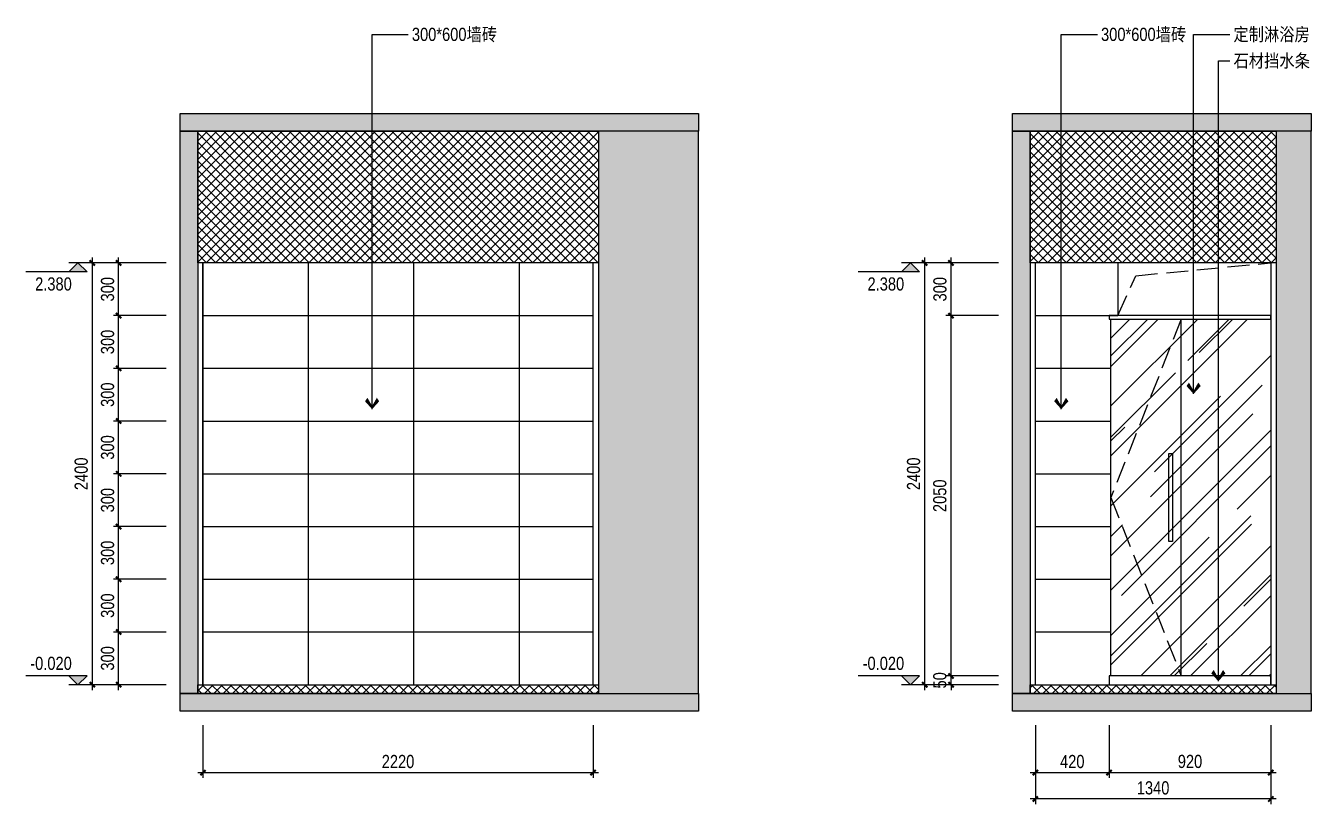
# Model space of a CAD drawing. Extents: x 468514 to 728049, y -74127 to 69080.
# Drawn here: x 649156 to 656477, y -38719 to -34290 of the extents above; entities that cross this region are included whole.
import ezdxf
from ezdxf.enums import TextEntityAlignment as Align

# ---------------------------------------------------------------- set-up
doc = ezdxf.new("R2010")
doc.units = 0
doc.header["$LTSCALE"] = 500
doc.header["$MEASUREMENT"] = 0
doc.linetypes.add('DASH', pattern=[0.35, 0.25, -0.1])
doc.layers.get('Defpoints').update_dxf_attribs({"color": 229})
for name, color, linetype in [('E 立面填充', 250, 'Continuous'), ('E 立面墙体', 245, 'Continuous'), ('E 立面家具、洁具', 153, 'Continuous'), ('E 立面材料分格线', 8, 'Continuous'), ('E 立面材料类别线', 154, 'Continuous'), ('E 立面标注尺寸', 9, 'Continuous'), ('E 立面装饰完成线', 225, 'Continuous')]:
    doc.layers.add(name, color=color, linetype=linetype)
doc.styles.add('PDC DIM', font='PMingLiU-ExtB.ttf', dxfattribs={"width": 0.85})
doc.styles.add('Xref-标准套房C$0$黑体', font='simhei.ttf')
doc.dimstyles.new('PDC-A2', dxfattribs={"dimscale": 0, "dimtxt": 2.5, "dimasz": 1, "dimexe": 1, "dimexo": 1, "dimgap": 0.7, "dimtad": 1, "dimdec": 0, "dimtxsty": 'PDC DIM', "dimblk": 'ARCHTICK', "dimcen": 1, "dimdle": 1, "dimclrd": 8, "dimclre": 8, "dimclrt": 9, "dimadec": 0, "dimazin": 0, "dimtfac": 1, "dimtdec": 0, "dimtix": 1, "dimtmove": 2, "dimatfit": 3, "dimldrblk": 'PDC A2 T R', "dimfxl": 10, "dimfxlon": 1, "dimarcsym": 0})

# ---------------------------------------------------------------- blocks, each defined once
blk = doc.blocks.new('_ArchTick')
at = {"color": 0, "linetype": 'ByBlock', "const_width": 0.4}
blk.add_lwpolyline([(-0.5, -0.5), (0.5, 0.5)], dxfattribs=at)
blk = doc.blocks.new('*D1874')
at = {"layer": 'Defpoints', "color": 0, "transparency": 16777216}
for p in [(654421.6, -37989), (654721.6, -37989), (654721.6, -38039)]:
    blk.add_point(p, dxfattribs=at)
at = {"layer": 'E 立面标注尺寸', "color": 8, "lineweight": -2, "transparency": 16777216}
for p, q in [((654691.6, -37989), (654391.6, -37989)), ((654421.6, -37989), (654421.6, -37959)), ((654421.6, -38039), (654421.6, -37989)), ((654691.6, -38039), (654391.6, -38039)), ((654421.6, -38039), (654421.6, -38069))]:
    blk.add_line(p, q, dxfattribs=at)
at = {"layer": 'E 立面标注尺寸', "color": 8, "lineweight": -2, "transparency": 16777216, "xscale": 30.00000447440561, "yscale": 30.00000447440561, "zscale": 30.00000447440561}
for p, rotation in [((654421.6, -37989), 270), ((654421.6, -38039), 90)]:
    blk.add_blockref('_ArchTick', p, dxfattribs=dict(at, rotation=rotation))
at = {"layer": 'E 立面标注尺寸', "color": 9, "transparency": 16777216, "insert": (654358.1, -38014), "char_height": 75, "attachment_point": 5, "rotation": 90, "style": 'PDC DIM'}
blk.add_mtext('50', dxfattribs=at)
blk = doc.blocks.new('PDC A2 T R')
at = {"color": 0, "linetype": 'ByBlock'}
blk.add_line((0, 0), (-2, 0), dxfattribs=at)
for points in [[(-2.15, 0.89), (-1.49, 1.35), (-0.6, 0), (0, 0)], [(-2.15, -0.89), (-1.49, -1.35), (-0.6, 0), (0, 0)]]:
    blk.add_solid(points, dxfattribs=at)
blk = doc.blocks.new('*D1875')
at = {"layer": 'Defpoints', "color": 0, "transparency": 16777216}
for p in [(654421.6, -35939), (654721.6, -35939), (654721.6, -37989)]:
    blk.add_point(p, dxfattribs=at)
at = {"layer": 'E 立面标注尺寸', "color": 8, "lineweight": -2, "transparency": 16777216}
for p, q in [((654691.6, -35939), (654391.6, -35939)), ((654421.6, -38019), (654421.6, -35909)), ((654691.6, -37989), (654391.6, -37989))]:
    blk.add_line(p, q, dxfattribs=at)
at = {"layer": 'E 立面标注尺寸', "color": 8, "lineweight": -2, "transparency": 16777216, "xscale": 30.00000447440561, "yscale": 30.00000447440561, "zscale": 30.00000447440561}
for p, rotation in [((654421.6, -35939), 90), ((654421.6, -37989), 270)]:
    blk.add_blockref('_ArchTick', p, dxfattribs=dict(at, rotation=rotation))
at = {"layer": 'E 立面标注尺寸', "color": 9, "transparency": 16777216, "insert": (654358.1, -36964), "char_height": 75, "attachment_point": 5, "rotation": 90, "style": 'PDC DIM'}
blk.add_mtext('2050', dxfattribs=at)
blk = doc.blocks.new('*D1876')
at = {"layer": 'Defpoints', "color": 0, "transparency": 16777216}
for p in [(654421.6, -35639), (654721.6, -35639), (654721.6, -35939)]:
    blk.add_point(p, dxfattribs=at)
at = {"layer": 'E 立面标注尺寸', "color": 8, "lineweight": -2, "transparency": 16777216}
for p, q in [((654691.6, -35639), (654391.6, -35639)), ((654421.6, -35969), (654421.6, -35609)), ((654691.6, -35939), (654391.6, -35939))]:
    blk.add_line(p, q, dxfattribs=at)
at = {"layer": 'E 立面标注尺寸', "color": 8, "lineweight": -2, "transparency": 16777216, "xscale": 30.00000447440561, "yscale": 30.00000447440561, "zscale": 30.00000447440561}
for p, rotation in [((654421.6, -35639), 90), ((654421.6, -35939), 270)]:
    blk.add_blockref('_ArchTick', p, dxfattribs=dict(at, rotation=rotation))
at = {"layer": 'E 立面标注尺寸', "color": 9, "transparency": 16777216, "insert": (654358.8, -35789), "char_height": 75, "attachment_point": 5, "rotation": 90, "style": 'PDC DIM'}
blk.add_mtext('300', dxfattribs=at)
blk = doc.blocks.new('*D1877')
at = {"layer": 'Defpoints', "color": 0, "transparency": 16777216}
for p in [(654721.6, -35639), (654271.6, -38039), (654721.6, -38039)]:
    blk.add_point(p, dxfattribs=at)
at = {"layer": 'E 立面标注尺寸', "color": 8, "lineweight": -2, "transparency": 16777216}
for p, q in [((654571.6, -35639), (654241.6, -35639)), ((654271.6, -35609), (654271.6, -38069)), ((654571.6, -38039), (654241.6, -38039))]:
    blk.add_line(p, q, dxfattribs=at)
at = {"layer": 'E 立面标注尺寸', "color": 8, "lineweight": -2, "transparency": 16777216, "xscale": 30.00000447440561, "yscale": 30.00000447440561, "zscale": 30.00000447440561}
for p, rotation in [((654271.6, -35639), 90), ((654271.6, -38039), 270)]:
    blk.add_blockref('_ArchTick', p, dxfattribs=dict(at, rotation=rotation))
at = {"layer": 'E 立面标注尺寸', "color": 9, "transparency": 16777216, "insert": (654208.8, -36839), "char_height": 75, "attachment_point": 5, "rotation": 90, "style": 'PDC DIM'}
blk.add_mtext('2400', dxfattribs=at)
blk = doc.blocks.new('A$C37DB5113')
blk.add_hatch(color=256).paths.add_polyline_path([(150, 75), (75, 0), (0, 75)])
for p, q in [((0, 75), (510, 75)), ((0, 75), (75, 0)), ((150, 75), (75, 0)), ((0, 0), (150, 0))]:
    blk.add_line(p, q)
blk.add_lwpolyline([(150, 75), (75, 0), (0, 75), (150, 75)])
at = {"style": 'Xref-标准套房C$0$黑体', "width": 0.8}
blk.add_attdef('%%P0.000', text='', height=105, dxfattribs=at).set_placement((510, 75), align=Align.BOTTOM_RIGHT)
blk = doc.blocks.new('*D1878')
at = {"layer": 'Defpoints', "color": 0, "transparency": 16777216}
for p in [(649684.9, -35639), (649984.9, -35639), (649984.9, -35939)]:
    blk.add_point(p, dxfattribs=at)
at = {"layer": 'E 立面标注尺寸', "color": 8, "lineweight": -2, "transparency": 16777216}
for p, q in [((649954.9, -35639), (649654.9, -35639)), ((649684.9, -35969), (649684.9, -35609)), ((649954.9, -35939), (649654.9, -35939))]:
    blk.add_line(p, q, dxfattribs=at)
at = {"layer": 'E 立面标注尺寸', "color": 8, "lineweight": -2, "transparency": 16777216, "xscale": 29.99999882274668, "yscale": 29.99999882274668, "zscale": 29.99999882274668}
for p, rotation in [((649684.9, -35639), 90), ((649684.9, -35939), 270)]:
    blk.add_blockref('_ArchTick', p, dxfattribs=dict(at, rotation=rotation))
at = {"layer": 'E 立面标注尺寸', "color": 9, "transparency": 16777216, "insert": (649622.1, -35789), "char_height": 75, "attachment_point": 5, "rotation": 90, "style": 'PDC DIM'}
blk.add_mtext('300', dxfattribs=at)
blk = doc.blocks.new('*D1879')
at = {"layer": 'Defpoints', "color": 0, "transparency": 16777216}
for p in [(649984.9, -35639), (649534.9, -38039), (649984.9, -38039)]:
    blk.add_point(p, dxfattribs=at)
at = {"layer": 'E 立面标注尺寸', "color": 8, "lineweight": -2, "transparency": 16777216}
for p, q in [((649834.9, -35639), (649504.9, -35639)), ((649534.9, -35609), (649534.9, -38069)), ((649834.9, -38039), (649504.9, -38039))]:
    blk.add_line(p, q, dxfattribs=at)
at = {"layer": 'E 立面标注尺寸', "color": 8, "lineweight": -2, "transparency": 16777216, "xscale": 29.99999882274668, "yscale": 29.99999882274668, "zscale": 29.99999882274668}
for p, rotation in [((649534.9, -35639), 90), ((649534.9, -38039), 270)]:
    blk.add_blockref('_ArchTick', p, dxfattribs=dict(at, rotation=rotation))
at = {"layer": 'E 立面标注尺寸', "color": 9, "transparency": 16777216, "insert": (649472.1, -36839), "char_height": 75, "attachment_point": 5, "rotation": 90, "style": 'PDC DIM'}
blk.add_mtext('2400', dxfattribs=at)
blk = doc.blocks.new('*D1880')
at = {"layer": 'Defpoints', "color": 0, "transparency": 16777216}
for p in [(649684.9, -35939), (649984.9, -35939), (649984.9, -36239)]:
    blk.add_point(p, dxfattribs=at)
at = {"layer": 'E 立面标注尺寸', "color": 8, "lineweight": -2, "transparency": 16777216}
for p, q in [((649954.9, -35939), (649654.9, -35939)), ((649684.9, -36269), (649684.9, -35909)), ((649954.9, -36239), (649654.9, -36239))]:
    blk.add_line(p, q, dxfattribs=at)
at = {"layer": 'E 立面标注尺寸', "color": 8, "lineweight": -2, "transparency": 16777216, "xscale": 29.99999882274668, "yscale": 29.99999882274668, "zscale": 29.99999882274668}
for p, rotation in [((649684.9, -35939), 90), ((649684.9, -36239), 270)]:
    blk.add_blockref('_ArchTick', p, dxfattribs=dict(at, rotation=rotation))
at = {"layer": 'E 立面标注尺寸', "color": 9, "transparency": 16777216, "insert": (649622.1, -36089), "char_height": 75, "attachment_point": 5, "rotation": 90, "style": 'PDC DIM'}
blk.add_mtext('300', dxfattribs=at)
blk = doc.blocks.new('*D1881')
at = {"layer": 'Defpoints', "color": 0, "transparency": 16777216}
for p in [(649684.9, -36239), (649984.9, -36239), (649984.9, -36539)]:
    blk.add_point(p, dxfattribs=at)
at = {"layer": 'E 立面标注尺寸', "color": 8, "lineweight": -2, "transparency": 16777216}
for p, q in [((649954.9, -36239), (649654.9, -36239)), ((649684.9, -36569), (649684.9, -36209)), ((649954.9, -36539), (649654.9, -36539))]:
    blk.add_line(p, q, dxfattribs=at)
at = {"layer": 'E 立面标注尺寸', "color": 8, "lineweight": -2, "transparency": 16777216, "xscale": 29.99999882274668, "yscale": 29.99999882274668, "zscale": 29.99999882274668}
for p, rotation in [((649684.9, -36239), 90), ((649684.9, -36539), 270)]:
    blk.add_blockref('_ArchTick', p, dxfattribs=dict(at, rotation=rotation))
at = {"layer": 'E 立面标注尺寸', "color": 9, "transparency": 16777216, "insert": (649622.1, -36389), "char_height": 75, "attachment_point": 5, "rotation": 90, "style": 'PDC DIM'}
blk.add_mtext('300', dxfattribs=at)
blk = doc.blocks.new('*D1882')
at = {"layer": 'Defpoints', "color": 0, "transparency": 16777216}
for p in [(649684.9, -36539), (649984.9, -36539), (649984.9, -36839)]:
    blk.add_point(p, dxfattribs=at)
at = {"layer": 'E 立面标注尺寸', "color": 8, "lineweight": -2, "transparency": 16777216}
for p, q in [((649684.9, -36869), (649684.9, -36509)), ((649954.9, -36539), (649654.9, -36539)), ((649954.9, -36839), (649654.9, -36839))]:
    blk.add_line(p, q, dxfattribs=at)
at = {"layer": 'E 立面标注尺寸', "color": 8, "lineweight": -2, "transparency": 16777216, "xscale": 29.99999882274668, "yscale": 29.99999882274668, "zscale": 29.99999882274668}
for p, rotation in [((649684.9, -36539), 90), ((649684.9, -36839), 270)]:
    blk.add_blockref('_ArchTick', p, dxfattribs=dict(at, rotation=rotation))
at = {"layer": 'E 立面标注尺寸', "color": 9, "transparency": 16777216, "insert": (649622.1, -36689), "char_height": 75, "attachment_point": 5, "rotation": 90, "style": 'PDC DIM'}
blk.add_mtext('300', dxfattribs=at)
blk = doc.blocks.new('*D1883')
at = {"layer": 'Defpoints', "color": 0, "transparency": 16777216}
for p in [(649684.9, -36839), (649984.9, -36839), (649984.9, -37139)]:
    blk.add_point(p, dxfattribs=at)
at = {"layer": 'E 立面标注尺寸', "color": 8, "lineweight": -2, "transparency": 16777216}
for p, q in [((649684.9, -37169), (649684.9, -36809)), ((649954.9, -36839), (649654.9, -36839)), ((649954.9, -37139), (649654.9, -37139))]:
    blk.add_line(p, q, dxfattribs=at)
at = {"layer": 'E 立面标注尺寸', "color": 8, "lineweight": -2, "transparency": 16777216, "xscale": 29.99999882274668, "yscale": 29.99999882274668, "zscale": 29.99999882274668}
for p, rotation in [((649684.9, -36839), 90), ((649684.9, -37139), 270)]:
    blk.add_blockref('_ArchTick', p, dxfattribs=dict(at, rotation=rotation))
at = {"layer": 'E 立面标注尺寸', "color": 9, "transparency": 16777216, "insert": (649622.1, -36989), "char_height": 75, "attachment_point": 5, "rotation": 90, "style": 'PDC DIM'}
blk.add_mtext('300', dxfattribs=at)
blk = doc.blocks.new('*D1884')
at = {"layer": 'Defpoints', "color": 0, "transparency": 16777216}
for p in [(649684.9, -37139), (649984.9, -37139), (649984.9, -37439)]:
    blk.add_point(p, dxfattribs=at)
at = {"layer": 'E 立面标注尺寸', "color": 8, "lineweight": -2, "transparency": 16777216}
for p, q in [((649684.9, -37469), (649684.9, -37109)), ((649954.9, -37139), (649654.9, -37139)), ((649954.9, -37439), (649654.9, -37439))]:
    blk.add_line(p, q, dxfattribs=at)
at = {"layer": 'E 立面标注尺寸', "color": 8, "lineweight": -2, "transparency": 16777216, "xscale": 29.99999882274668, "yscale": 29.99999882274668, "zscale": 29.99999882274668}
for p, rotation in [((649684.9, -37139), 90), ((649684.9, -37439), 270)]:
    blk.add_blockref('_ArchTick', p, dxfattribs=dict(at, rotation=rotation))
at = {"layer": 'E 立面标注尺寸', "color": 9, "transparency": 16777216, "insert": (649622.1, -37289), "char_height": 75, "attachment_point": 5, "rotation": 90, "style": 'PDC DIM'}
blk.add_mtext('300', dxfattribs=at)
blk = doc.blocks.new('*D1885')
at = {"layer": 'Defpoints', "color": 0, "transparency": 16777216}
for p in [(649684.9, -37439), (649984.9, -37439), (649984.9, -37739)]:
    blk.add_point(p, dxfattribs=at)
at = {"layer": 'E 立面标注尺寸', "color": 8, "lineweight": -2, "transparency": 16777216}
for p, q in [((649684.9, -37769), (649684.9, -37409)), ((649954.9, -37439), (649654.9, -37439)), ((649954.9, -37739), (649654.9, -37739))]:
    blk.add_line(p, q, dxfattribs=at)
at = {"layer": 'E 立面标注尺寸', "color": 8, "lineweight": -2, "transparency": 16777216, "xscale": 29.99999882274668, "yscale": 29.99999882274668, "zscale": 29.99999882274668}
for p, rotation in [((649684.9, -37439), 90), ((649684.9, -37739), 270)]:
    blk.add_blockref('_ArchTick', p, dxfattribs=dict(at, rotation=rotation))
at = {"layer": 'E 立面标注尺寸', "color": 9, "transparency": 16777216, "insert": (649622.1, -37589), "char_height": 75, "attachment_point": 5, "rotation": 90, "style": 'PDC DIM'}
blk.add_mtext('300', dxfattribs=at)
blk = doc.blocks.new('*D1886')
at = {"layer": 'Defpoints', "color": 0, "transparency": 16777216}
for p in [(649684.9, -37739), (649984.9, -37739), (649984.9, -38039)]:
    blk.add_point(p, dxfattribs=at)
at = {"layer": 'E 立面标注尺寸', "color": 8, "lineweight": -2, "transparency": 16777216}
for p, q in [((649954.9, -37739), (649654.9, -37739)), ((649684.9, -38069), (649684.9, -37709)), ((649954.9, -38039), (649654.9, -38039))]:
    blk.add_line(p, q, dxfattribs=at)
at = {"layer": 'E 立面标注尺寸', "color": 8, "lineweight": -2, "transparency": 16777216, "xscale": 29.99999882274668, "yscale": 29.99999882274668, "zscale": 29.99999882274668}
for p, rotation in [((649684.9, -37739), 90), ((649684.9, -38039), 270)]:
    blk.add_blockref('_ArchTick', p, dxfattribs=dict(at, rotation=rotation))
at = {"layer": 'E 立面标注尺寸', "color": 9, "transparency": 16777216, "insert": (649622.1, -37889), "char_height": 75, "attachment_point": 5, "rotation": 90, "style": 'PDC DIM'}
blk.add_mtext('300', dxfattribs=at)
blk = doc.blocks.new('*D1905')
at = {"layer": 'Defpoints', "color": 0, "transparency": 16777216}
for p in [(650164.9, -38239), (652384.9, -38239), (652384.9, -38539)]:
    blk.add_point(p, dxfattribs=at)
at = {"layer": 'E 立面标注尺寸', "color": 8, "lineweight": -2, "transparency": 16777216}
for p, q in [((650164.9, -38269), (650164.9, -38569)), ((652384.9, -38269), (652384.9, -38569)), ((650134.9, -38539), (652414.9, -38539))]:
    blk.add_line(p, q, dxfattribs=at)
at = {"layer": 'E 立面标注尺寸', "color": 8, "lineweight": -2, "transparency": 16777216, "xscale": 30.00000447440561, "yscale": 30.00000447440561, "zscale": 30.00000447440561, "rotation": 180}
blk.add_blockref('_ArchTick', (650164.9, -38539), dxfattribs=at)
at = {"layer": 'E 立面标注尺寸', "color": 8, "lineweight": -2, "transparency": 16777216, "xscale": 30.00000447440561, "yscale": 30.00000447440561, "zscale": 30.00000447440561}
blk.add_blockref('_ArchTick', (652384.9, -38539), dxfattribs=at)
at = {"layer": 'E 立面标注尺寸', "color": 9, "transparency": 16777216, "insert": (651274.9, -38476.2), "char_height": 75, "attachment_point": 5, "style": 'PDC DIM'}
blk.add_mtext('2220', dxfattribs=at)
blk = doc.blocks.new('*D1906')
at = {"layer": 'Defpoints', "color": 0, "transparency": 16777216}
for p in [(654901.6, -38239), (655321.6, -38239), (655321.6, -38539)]:
    blk.add_point(p, dxfattribs=at)
at = {"layer": 'E 立面标注尺寸', "color": 8, "lineweight": -2, "transparency": 16777216}
for p, q in [((654901.6, -38269), (654901.6, -38569)), ((655321.6, -38269), (655321.6, -38569)), ((654871.6, -38539), (655351.6, -38539))]:
    blk.add_line(p, q, dxfattribs=at)
at = {"layer": 'E 立面标注尺寸', "color": 8, "lineweight": -2, "transparency": 16777216, "xscale": 30.00000447440561, "yscale": 30.00000447440561, "zscale": 30.00000447440561, "rotation": 180}
blk.add_blockref('_ArchTick', (654901.6, -38539), dxfattribs=at)
at = {"layer": 'E 立面标注尺寸', "color": 8, "lineweight": -2, "transparency": 16777216, "xscale": 30.00000447440561, "yscale": 30.00000447440561, "zscale": 30.00000447440561}
blk.add_blockref('_ArchTick', (655321.6, -38539), dxfattribs=at)
at = {"layer": 'E 立面标注尺寸', "color": 9, "transparency": 16777216, "insert": (655111.6, -38476.2), "char_height": 75, "attachment_point": 5, "style": 'PDC DIM'}
blk.add_mtext('420', dxfattribs=at)
blk = doc.blocks.new('*D1907')
at = {"layer": 'Defpoints', "color": 0, "transparency": 16777216}
for p in [(655321.6, -38239), (656241.6, -38239), (656241.6, -38539)]:
    blk.add_point(p, dxfattribs=at)
at = {"layer": 'E 立面标注尺寸', "color": 8, "lineweight": -2, "transparency": 16777216}
for p, q in [((655321.6, -38269), (655321.6, -38569)), ((656241.6, -38269), (656241.6, -38569)), ((655291.6, -38539), (656271.6, -38539))]:
    blk.add_line(p, q, dxfattribs=at)
at = {"layer": 'E 立面标注尺寸', "color": 8, "lineweight": -2, "transparency": 16777216, "xscale": 30.00000447440561, "yscale": 30.00000447440561, "zscale": 30.00000447440561, "rotation": 180}
blk.add_blockref('_ArchTick', (655321.6, -38539), dxfattribs=at)
at = {"layer": 'E 立面标注尺寸', "color": 8, "lineweight": -2, "transparency": 16777216, "xscale": 30.00000447440561, "yscale": 30.00000447440561, "zscale": 30.00000447440561}
blk.add_blockref('_ArchTick', (656241.6, -38539), dxfattribs=at)
at = {"layer": 'E 立面标注尺寸', "color": 9, "transparency": 16777216, "insert": (655781.6, -38475.8), "char_height": 75, "attachment_point": 5, "style": 'PDC DIM'}
blk.add_mtext('920', dxfattribs=at)
blk = doc.blocks.new('*D1908')
at = {"layer": 'Defpoints', "color": 0, "transparency": 16777216}
for p in [(654901.6, -38239), (656241.6, -38239), (654901.6, -38689)]:
    blk.add_point(p, dxfattribs=at)
at = {"layer": 'E 立面标注尺寸', "color": 8, "lineweight": -2, "transparency": 16777216}
for p, q in [((654901.6, -38389), (654901.6, -38719)), ((656241.6, -38389), (656241.6, -38719)), ((656271.6, -38689), (654871.6, -38689))]:
    blk.add_line(p, q, dxfattribs=at)
at = {"layer": 'E 立面标注尺寸', "color": 8, "lineweight": -2, "transparency": 16777216, "xscale": 30.00000447440561, "yscale": 30.00000447440561, "zscale": 30.00000447440561, "rotation": 180}
blk.add_blockref('_ArchTick', (654901.6, -38689), dxfattribs=at)
at = {"layer": 'E 立面标注尺寸', "color": 8, "lineweight": -2, "transparency": 16777216, "xscale": 30.00000447440561, "yscale": 30.00000447440561, "zscale": 30.00000447440561}
blk.add_blockref('_ArchTick', (656241.6, -38689), dxfattribs=at)
at = {"layer": 'E 立面标注尺寸', "color": 9, "transparency": 16777216, "insert": (655571.6, -38626.2), "char_height": 75, "attachment_point": 5, "style": 'PDC DIM'}
blk.add_mtext('1340', dxfattribs=at)

msp = doc.modelspace()

# ---------------------------------------------------------------- hatches: boundary and pattern name
at = {"layer": 'E 立面填充'}
h = msp.add_hatch(dxfattribs=at)
h.set_pattern_fill('ANSI37', color=256, scale=300)
h.paths.add_polyline_path([(650134.9, -34889), (652414.9, -34889), (652414.9, -35639), (650134.9, -35639)])
h = msp.add_hatch(dxfattribs=at)
h.set_pattern_fill('ANSI37', color=256, scale=300)
h.set_pattern_definition([(45, (-1948.63, 0), (-26.5165043, 26.5165043), []), (135, (-1948.63, 0), (-26.5165043, -26.5165043), [])])
h.paths.add_polyline_path([(654871.6, -34889), (656271.6, -34889), (656271.6, -35639), (654871.6, -35639)])
h = msp.add_hatch(dxfattribs=at)
h.set_pattern_fill('_USER', color=256, scale=600, angle=90, pattern_type=0)
h.set_pattern_definition([(90, (650164.86, -38039), (-600, 4e-14), [])])
h.paths.add_polyline_path([(652384.9, -35639), (650164.9, -35639), (650164.9, -38039), (652384.9, -38039)])
h = msp.add_hatch(dxfattribs=at)
h.set_pattern_fill('_USER', color=256, scale=300, pattern_type=0)
h.set_pattern_definition([(0, (650164.86, -38039), (0, 300), [])])
h.paths.add_polyline_path([(652384.9, -35639), (650164.9, -35639), (650164.9, -38039), (652384.9, -38039)])
h = msp.add_hatch(dxfattribs=at)
h.set_pattern_fill('_USER', color=256, scale=300, pattern_type=0)
h.set_pattern_definition([(0, (654901.55, -38039), (0, 300), [])])
h.paths.add_polyline_path([(655331.6, -35959), (655321.6, -35959), (655321.6, -35939), (655371.1, -35939), (655371.6, -35938), (655371.6, -35639), (654901.6, -35639), (654901.6, -38039), (655321.6, -38039), (655321.6, -37989), (655331.6, -37989)])
h = msp.add_hatch(dxfattribs=at)
h.set_pattern_fill('AR-RROOF', color=256, scale=300, angle=45)
h.set_pattern_definition([(45, (51511.86, -39714), (254.55844, 678.82251), [4500, -600, 1500, -300]), (45, (51687.92, -39325.8), (-494.26764, 70.00357), [900, -99, 1800, -225]), (45, (51437.6, -39427.62), (960.958116, 1245.21504), [2400, -420, 1200, -300])])
h.paths.add_polyline_path([(656241.6, -35959), (655331.6, -35959), (655331.6, -37989), (656241.6, -37989)])
at = {"layer": 'E 立面墙体'}
h = msp.add_hatch(color=250, dxfattribs=at)
h.dxf.hatch_style = 1
h.paths.add_polyline_path([(650034.9, -34789), (652984.9, -34789), (652984.9, -34889), (650034.9, -34889)])
h = msp.add_hatch(color=250, dxfattribs=at)
h.dxf.hatch_style = 1
h.paths.add_polyline_path([(654771.6, -34789), (656471.6, -34789), (656471.6, -34889), (654771.6, -34889)])
h = msp.add_hatch(dxfattribs=at)
h.set_pattern_fill('钢筋混凝土', color=250, scale=10, pattern_type=2)
h.set_pattern_definition([(45, (124177.305, -39714), (-35.355339, 35.355339), []), (50, (124177.305, -39714), (71.726018, -6.2752135), [7.5, -82.5]), (355, (124177.305, -39714), (-13.875133, 75.219213), [6, -66]), (100.4514, (124183.28, -39714.52), (57.850938, 68.943954), [6.374019, -70.114211]), (46.1842, (124177.305, -39694), (106.724105, -16.551901), [11.25, -123.75]), (96.6356, (124186.2, -39695.38), (93.46627, 97.411787), [9.561029, -105.1713]), (351.1842, (124177.3, -39694), (93.466195, 97.41186), [9, -99]), (21, (124187.305, -39699), (59.690705, -40.261889), [7.5, -82.5]), (326, (124187.305, -39699), (24.331533, 72.515005), [6, -66]), (71.4514, (124192.28, -39702.355), (84.022263, 32.25305), [6.374019, -70.114211]), (37.5, (124177.305, -39714), (1.2159855, 33.2893854), [0.5, -65.2, 0.5, -67, 0.5, -66.25]), (7.5, (124177.305, -39714), (26.3069537, 39.4411712), [0.5, -38.2, 0.5, -63.7, 0.5, -25.25]), (327.5, (124155.005, -39714), (53.3822436, -2.2554872), [0.5, -25, 0.5, -78, 0.5, -103.5]), (317.5, (124145.005, -39714), (58.318617, 10.0104982), [0.5, -32.5, 0.5, -51.8, 0.5, -73.5])])
h.paths.add_polyline_path([(650134.9, -38089), (650034.9, -38089), (650034.9, -34889), (650134.9, -34889)])
h = msp.add_hatch(dxfattribs=at)
h.set_pattern_fill('钢筋混凝土', color=250, scale=10, pattern_type=2)
h.set_pattern_definition([(45, (119727.305, -39714), (-35.355339, 35.355339), []), (50, (119727.305, -39714), (71.726018, -6.2752135), [7.5, -82.5]), (355, (119727.305, -39714), (-13.875133, 75.219213), [6, -66]), (100.4514, (119733.28, -39714.52), (57.850938, 68.943954), [6.374019, -70.114211]), (46.1842, (119727.305, -39694), (106.724105, -16.551901), [11.25, -123.75]), (96.6356, (119736.2, -39695.38), (93.46627, 97.411787), [9.561029, -105.1713]), (351.1842, (119727.3, -39694), (93.466195, 97.41186), [9, -99]), (21, (119737.305, -39699), (59.690705, -40.261889), [7.5, -82.5]), (326, (119737.305, -39699), (24.331533, 72.515005), [6, -66]), (71.4514, (119742.28, -39702.355), (84.022263, 32.25305), [6.374019, -70.114211]), (37.5, (119727.305, -39714), (1.2159855, 33.2893854), [0.5, -65.2, 0.5, -67, 0.5, -66.25]), (7.5, (119727.305, -39714), (26.3069537, 39.4411712), [0.5, -38.2, 0.5, -63.7, 0.5, -25.25]), (327.5, (119705.005, -39714), (53.3822436, -2.2554872), [0.5, -25, 0.5, -78, 0.5, -103.5]), (317.5, (119695.005, -39714), (58.318617, 10.0104982), [0.5, -32.5, 0.5, -51.8, 0.5, -73.5])])
h.paths.add_polyline_path([(652414.9, -38089), (652984.9, -38089), (652984.9, -34889), (652414.9, -34889)])
h = msp.add_hatch(dxfattribs=at)
h.set_pattern_fill('钢筋混凝土', color=250, scale=10, pattern_type=2)
h.set_pattern_definition([(45, (138729.7, -39714), (-35.355339, 35.355339), []), (50, (138729.7, -39714), (71.726018, -6.2752135), [7.5, -82.5]), (355, (138729.7, -39714), (-13.875133, 75.219213), [6, -66]), (100.4514, (138735.675, -39714.52), (57.850938, 68.943954), [6.374019, -70.114211]), (46.1842, (138729.7, -39694), (106.724105, -16.551901), [11.25, -123.75]), (96.6356, (138738.59, -39695.38), (93.46627, 97.411787), [9.561029, -105.1713]), (351.1842, (138729.7, -39694), (93.466195, 97.41186), [9, -99]), (21, (138739.7, -39699), (59.690705, -40.261889), [7.5, -82.5]), (326, (138739.7, -39699), (24.331533, 72.515005), [6, -66]), (71.4514, (138744.67, -39702.355), (84.022263, 32.25305), [6.374019, -70.114211]), (37.5, (138729.698, -39714), (1.2159855, 33.2893854), [0.5, -65.2, 0.5, -67, 0.5, -66.25]), (7.5, (138729.698, -39714), (26.3069537, 39.4411712), [0.5, -38.2, 0.5, -63.7, 0.5, -25.25]), (327.5, (138707.398, -39714), (53.3822436, -2.2554872), [0.5, -25, 0.5, -78, 0.5, -103.5]), (317.5, (138697.4, -39714), (58.318617, 10.0104982), [0.5, -32.5, 0.5, -51.8, 0.5, -73.5])])
h.paths.add_polyline_path([(654871.6, -38089), (654771.6, -38089), (654771.6, -34889), (654871.6, -34889)])
h = msp.add_hatch(dxfattribs=at)
h.set_pattern_fill('钢筋混凝土', color=250, scale=10, pattern_type=2)
h.set_pattern_definition([(45, (135529.7, -39714), (-35.355339, 35.355339), []), (50, (135529.7, -39714), (71.726018, -6.2752135), [7.5, -82.5]), (355, (135529.7, -39714), (-13.875133, 75.219213), [6, -66]), (100.4514, (135535.675, -39714.52), (57.850938, 68.943954), [6.374019, -70.114211]), (46.1842, (135529.7, -39694), (106.724105, -16.551901), [11.25, -123.75]), (96.6356, (135538.59, -39695.38), (93.46627, 97.411787), [9.561029, -105.1713]), (351.1842, (135529.7, -39694), (93.466195, 97.41186), [9, -99]), (21, (135539.7, -39699), (59.690705, -40.261889), [7.5, -82.5]), (326, (135539.7, -39699), (24.331533, 72.515005), [6, -66]), (71.4514, (135544.67, -39702.355), (84.022263, 32.25305), [6.374019, -70.114211]), (37.5, (135529.698, -39714), (1.2159855, 33.2893854), [0.5, -65.2, 0.5, -67, 0.5, -66.25]), (7.5, (135529.698, -39714), (26.3069537, 39.4411712), [0.5, -38.2, 0.5, -63.7, 0.5, -25.25]), (327.5, (135507.398, -39714), (53.3822436, -2.2554872), [0.5, -25, 0.5, -78, 0.5, -103.5]), (317.5, (135497.4, -39714), (58.318617, 10.0104982), [0.5, -32.5, 0.5, -51.8, 0.5, -73.5])])
h.paths.add_polyline_path([(656271.6, -38089), (656471.6, -38089), (656471.6, -34889), (656271.6, -34889)])
h = msp.add_hatch(dxfattribs=at)
h.set_pattern_fill('ANSI37', color=250, scale=300)
h.set_pattern_definition([(45, (125377.305, -39714), (-26.5165043, 26.5165043), []), (135, (125377.305, -39714), (-26.5165043, -26.5165043), [])])
h.paths.add_polyline_path([(650134.9, -38039), (652414.9, -38039), (652414.9, -38089), (650134.9, -38089)])
h = msp.add_hatch(dxfattribs=at)
h.set_pattern_fill('ANSI37', color=250, scale=300)
h.set_pattern_definition([(45, (141179.698, -39714), (-26.5165043, 26.5165043), []), (135, (141179.698, -39714), (-26.5165043, -26.5165043), [])])
h.paths.add_polyline_path([(654871.6, -38039), (656271.6, -38039), (656271.6, -38089), (654871.6, -38089)])
h = msp.add_hatch(color=250, dxfattribs=at)
h.dxf.hatch_style = 1
h.paths.add_polyline_path([(652984.9, -38189), (650034.9, -38189), (650034.9, -38089), (652984.9, -38089)])
h = msp.add_hatch(color=250, dxfattribs=at)
h.dxf.hatch_style = 1
h.paths.add_polyline_path([(656471.6, -38189), (654771.6, -38189), (654771.6, -38089), (656471.6, -38089)])

# ---------------------------------------------------------------- linework, layer by layer
for points in [[(650034.9, -34789), (652984.9, -34789), (652984.9, -34889), (650034.9, -34889)], [(654771.6, -34789), (656471.6, -34789), (656471.6, -34889), (654771.6, -34889)], [(650134.9, -38089), (650034.9, -38089), (650034.9, -34889), (650134.9, -34889)], [(652414.9, -38089), (652984.9, -38089), (652984.9, -34889), (652414.9, -34889)], [(654871.6, -38089), (654771.6, -38089), (654771.6, -34889), (654871.6, -34889)], [(656271.6, -38089), (656471.6, -38089), (656471.6, -34889), (656271.6, -34889)], [(652984.9, -38189), (650034.9, -38189), (650034.9, -38089), (652984.9, -38089)], [(656471.6, -38189), (654771.6, -38189), (654771.6, -38089), (656471.6, -38089)]]:
    msp.add_lwpolyline(points, close=True, dxfattribs=at)
at = {"layer": 'E 立面家具、洁具'}
for points in [[(655321.6, -35959), (656241.6, -35959), (656241.6, -35939), (655321.6, -35939)], [(655661.6, -36724), (655681.6, -36724), (655681.6, -37224), (655661.6, -37224)], [(655321.6, -38039), (656241.6, -38039), (656241.6, -37989), (655321.6, -37989)]]:
    msp.add_lwpolyline(points, close=True, dxfattribs=at)
for points in [[(655331.6, -37989), (655331.6, -35959)], [(655731.6, -37989), (655731.6, -35959)]]:
    msp.add_lwpolyline(points, dxfattribs=at)
at = {"layer": 'E 立面材料分格线', "linetype": 'DASH'}
for points in [[(655371.1, -35939), (655472.9, -35712), (656241.6, -35639)], [(655731.6, -35959), (655331.6, -36974), (655731.6, -37989)]]:
    msp.add_lwpolyline(points, dxfattribs=at)
at = {"layer": 'E 立面材料类别线'}
msp.add_lwpolyline([(655371.6, -35639), (655371.6, -35939)], dxfattribs=at)
at = {"layer": 'E 立面装饰完成线'}
for p, q in [((650164.9, -38039), (650164.9, -35639)), ((652384.9, -38039), (652384.9, -35639)), ((654901.6, -38039), (654901.6, -35639)), ((656241.6, -35639), (656241.6, -38039))]:
    msp.add_line(p, q, dxfattribs=at)
for points in [[(650134.9, -34889), (652414.9, -34889), (652414.9, -35639), (650134.9, -35639)], [(654871.6, -34889), (656271.6, -34889), (656271.6, -35639), (654871.6, -35639)], [(650134.9, -38039), (652414.9, -38039), (652414.9, -38089), (650134.9, -38089)], [(654871.6, -38039), (656271.6, -38039), (656271.6, -38089), (654871.6, -38089)]]:
    msp.add_lwpolyline(points, close=True, dxfattribs=at)

# ---------------------------------------------------------------- block references
at = {"layer": 'E 立面标注尺寸'}
ref = msp.add_blockref('A$C37DB5113', (649504.9, -35639), dxfattribs=dict(at, xscale=0.6836043956309368, yscale=0.6836043956309368, zscale=0.6836043956309368, rotation=180))
ref.add_attrib('%%P0.000', '2.380', dxfattribs={"layer": '0', "height": 75, "rotation": 0, "style": 'PDC DIM', "width": 0.85}).set_placement((649418.4, -35818.9), align=Align.BOTTOM_RIGHT)
ref = msp.add_blockref('A$C37DB5113', (654241.6, -35639), dxfattribs=dict(at, xscale=0.6836043956309368, yscale=0.6836043956309368, zscale=0.6836043956309368, rotation=180))
ref.add_attrib('%%P0.000', '2.380', dxfattribs={"layer": '0', "height": 75, "rotation": 0, "style": 'PDC DIM', "width": 0.85}).set_placement((654155.1, -35818.9), align=Align.BOTTOM_RIGHT)
ref = msp.add_blockref('A$C37DB5113', (649504.9, -38039), dxfattribs=dict(at, xscale=-0.6836043956309368, yscale=0.6836043956354843, zscale=0.6836043956331337))
ref.add_attrib('%%P0.000', '-0.020', dxfattribs={"layer": '0', "height": 75, "rotation": 360, "style": 'PDC DIM', "width": 0.85}).set_placement((649418.4, -37977.2), align=Align.BOTTOM_RIGHT)
ref = msp.add_blockref('A$C37DB5113', (654241.6, -38039), dxfattribs=dict(at, xscale=-0.6836043956309368, yscale=0.6836043956354843, zscale=0.6836043956331337))
ref.add_attrib('%%P0.000', '-0.020', dxfattribs={"layer": '0', "height": 75, "rotation": 360, "style": 'PDC DIM', "width": 0.85}).set_placement((654155.1, -37977.2), align=Align.BOTTOM_RIGHT)

# ---------------------------------------------------------------- texts
at = {"layer": 'E 立面标注尺寸', "color": 9, "char_height": 75, "attachment_point": 1, "style": 'PDC DIM'}
for s, insert in [('{\\fPMingLiU-ExtB|b0|i0|c136|p18;300*600\\fPMingLiU|b0|i0|c136|p18;墙砖}', (651353.7, -34301.5)), ('{\\fPMingLiU-ExtB|b0|i0|c136|p18;300*600\\fPMingLiU|b0|i0|c136|p18;墙砖}', (655275.4, -34301.5)), ('{\\fSimSun|b0|i0|c134|p2;定制淋浴房}', (656028.4, -34301.5)), ('{\\fPMingLiU|b0|i0|c136|p18;石材挡水条}', (656029.3, -34451.5))]:
    msp.add_mtext(s, dxfattribs=dict(at, insert=insert))

# ---------------------------------------------------------------- dimensions: what is measured, and where the dimension line sits
at = {"layer": 'E 立面标注尺寸'}
for base, p1, p2, override, picture, middle in [((649534.9, -38039), (649984.9, -35639), (649984.9, -38039), {"dimscale": 29.999999}, '*D1879', (649472.1, -36839)), ((649684.9, -35639), (649984.9, -35939), (649984.9, -35639), {"dimscale": 29.999999}, '*D1878', (649622.1, -35789)), ((654271.6, -38039), (654721.6, -35639), (654721.6, -38039), {"dimscale": 30.000004}, '*D1877', (654208.8, -36839)), ((654421.6, -35639), (654721.6, -35939), (654721.6, -35639), {"dimscale": 30.000004}, '*D1876', (654358.8, -35789)), ((649684.9, -35939), (649984.9, -36239), (649984.9, -35939), {"dimscale": 29.999999}, '*D1880', (649622.1, -36089)), ((654421.6, -35939), (654721.6, -37989), (654721.6, -35939), {"dimscale": 30.000004}, '*D1875', (654358.1, -36964)), ((649684.9, -36239), (649984.9, -36539), (649984.9, -36239), {"dimscale": 29.999999}, '*D1881', (649622.1, -36389)), ((649684.9, -36539), (649984.9, -36839), (649984.9, -36539), {"dimscale": 29.999999}, '*D1882', (649622.1, -36689)), ((649684.9, -36839), (649984.9, -37139), (649984.9, -36839), {"dimscale": 29.999999}, '*D1883', (649622.1, -36989)), ((649684.9, -37139), (649984.9, -37439), (649984.9, -37139), {"dimscale": 29.999999}, '*D1884', (649622.1, -37289)), ((649684.9, -37439), (649984.9, -37739), (649984.9, -37439), {"dimscale": 29.999999}, '*D1885', (649622.1, -37589)), ((649684.9, -37739), (649984.9, -38039), (649984.9, -37739), {"dimscale": 29.999999}, '*D1886', (649622.1, -37889)), ((654421.6, -37989), (654721.6, -38039), (654721.6, -37989), {"dimscale": 30.000004}, '*D1874', (654358.1, -38014))]:
    dim = msp.add_linear_dim(base=base, p1=p1, p2=p2, angle=90, dimstyle='PDC-A2', override=override, dxfattribs=at)
    dim.commit()
    dim.dimension.update_dxf_attribs({"geometry": picture, "text_midpoint": middle})
for base, p1, p2, picture, middle in [((652384.9, -38539), (650164.9, -38239), (652384.9, -38239), '*D1905', (651274.9, -38476.2)), ((655321.6, -38539), (654901.6, -38239), (655321.6, -38239), '*D1906', (655111.6, -38476.2)), ((654901.6, -38689), (656241.6, -38239), (654901.6, -38239), '*D1908', (655571.6, -38626.2)), ((656241.6, -38539), (655321.6, -38239), (656241.6, -38239), '*D1907', (655781.6, -38475.8))]:
    dim = msp.add_linear_dim(base=base, p1=p1, p2=p2, dimstyle='PDC-A2', override={"dimscale": 30.000004}, dxfattribs=at)
    dim.commit()
    dim.dimension.update_dxf_attribs({"geometry": picture, "text_midpoint": middle})

# ---------------------------------------------------------------- leaders
at = {"layer": 'E 立面标注尺寸', "annotation_type": 0, "has_hookline": 1, "hookline_direction": 0}
for points, text_width in [([(651127.4, -36471.1), (651127.4, -34339), (651332.7, -34339)], 487.1), ([(655049.1, -36471.1), (655049.1, -34339), (655254.4, -34339)], 487.1), ([(655802.1, -36384.4), (655802.1, -34339), (656007.4, -34339)], 443.8), ([(655942.9, -38019.1), (655942.9, -34489), (656008.3, -34489)], 448)]:
    msp.add_leader(points, dimstyle='PDC-A2', override={"dimscale": 30.000004, "dimtad": 0}, dxfattribs=dict(at, text_width=text_width))

doc.saveas('drawing.dxf')
